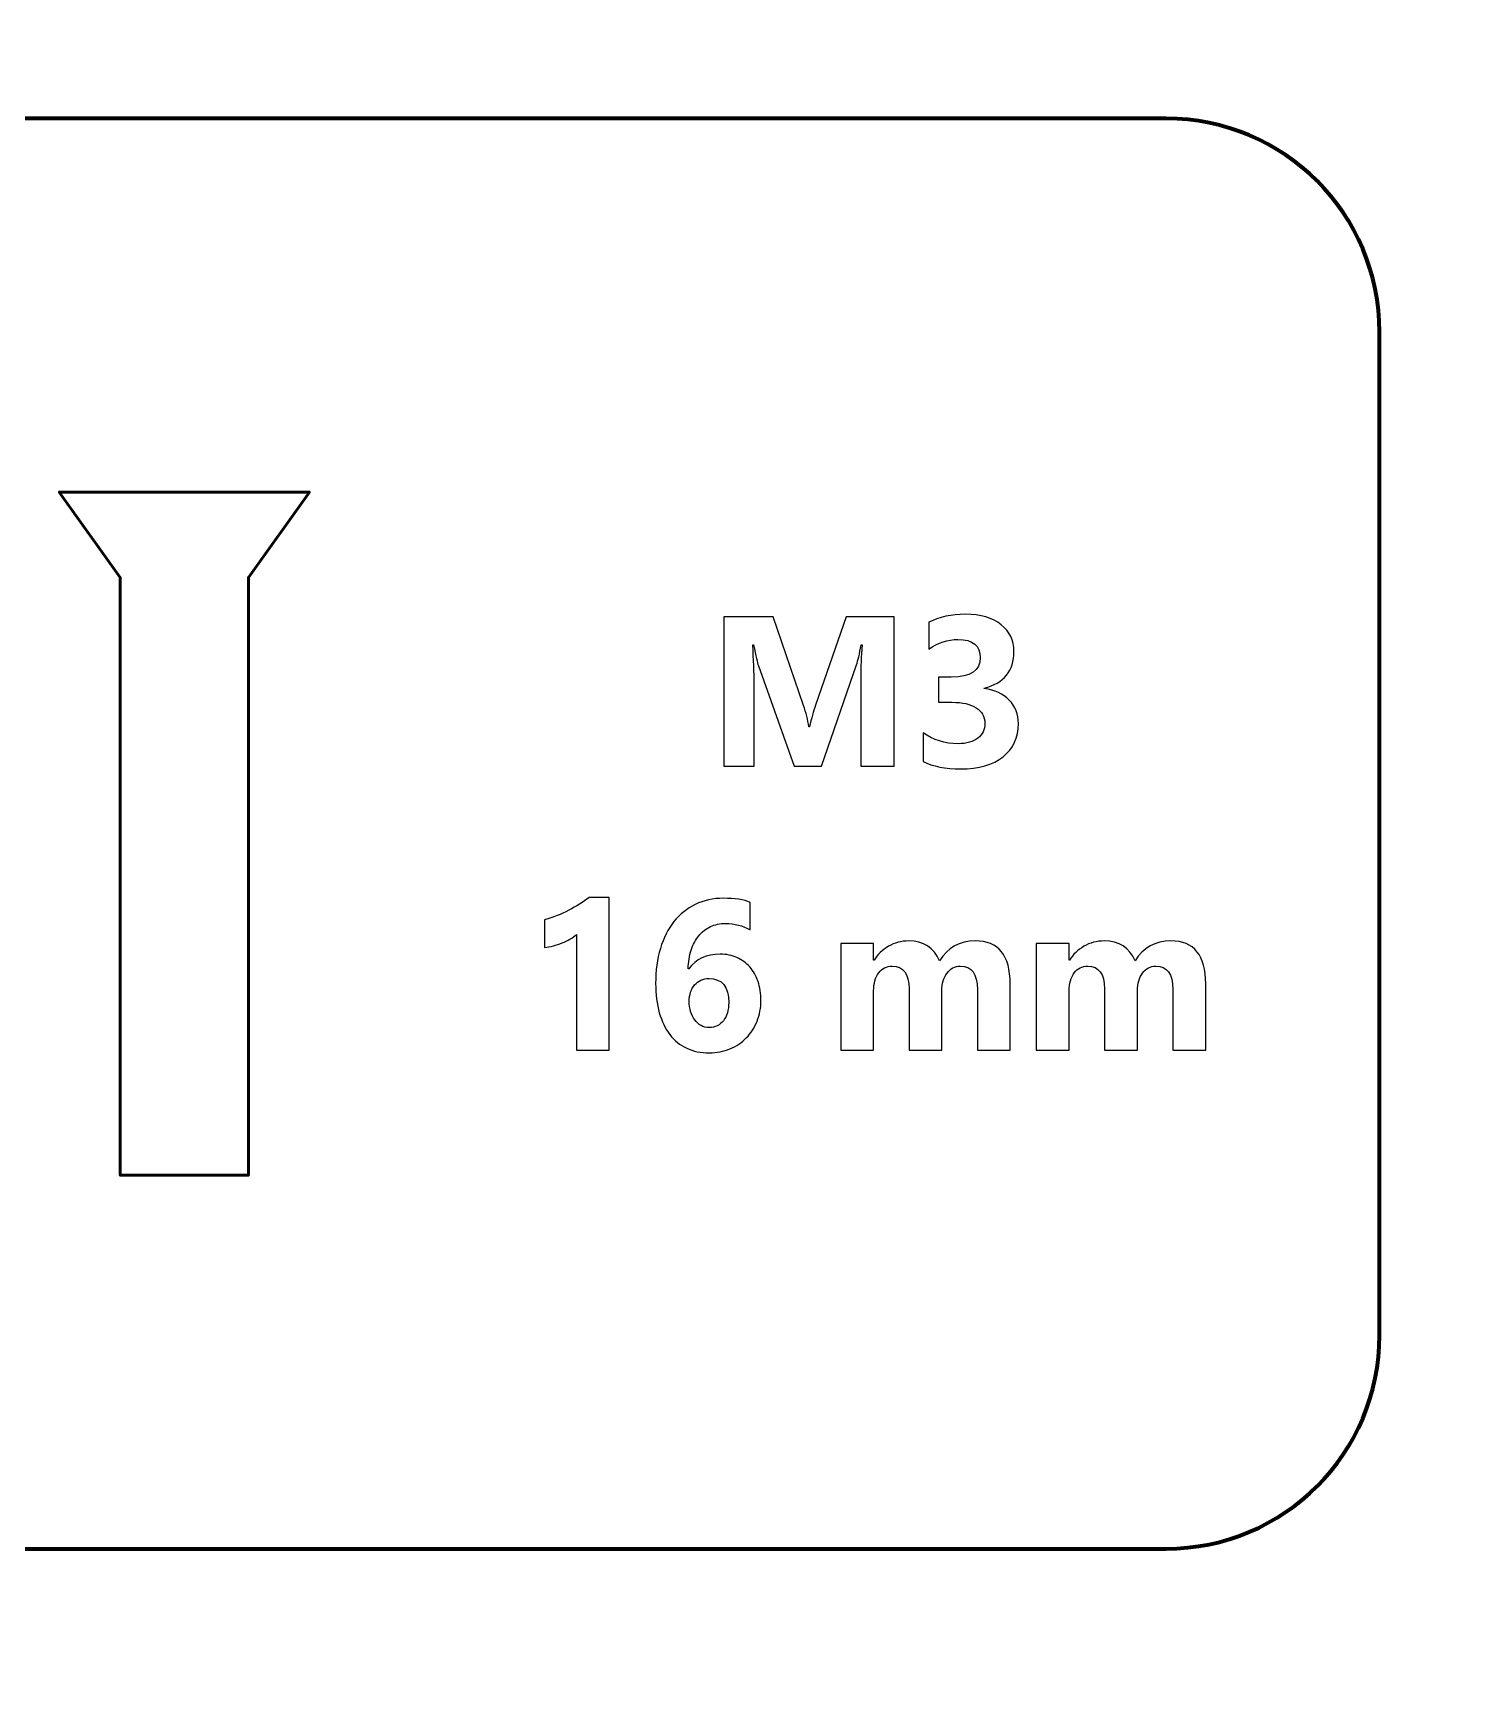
# Model space of a CAD drawing. Header units: centimetres. Extents: x -201 to 63, y -83 to 73.
# Drawn here: x -78.355 to -75, y -78.869 to -75 of the extents above; entities that cross this region are included whole.
import ezdxf

# ---------------------------------------------------------------- set-up
doc = ezdxf.new("R2010")
doc.units = ezdxf.units.CM
doc.header["$MEASUREMENT"] = 0
doc.layers.add('Layer 1', color=7, linetype='Continuous')

msp = doc.modelspace()

# ---------------------------------------------------------------- linework, layer by layer
at = {"layer": 'Layer 1', "color": 253, "lineweight": 53}
msp.add_open_spline([(-81.15, -82.3), (-81.15, -82.3), (-81.15, -67.7), (-81.15, -67.7), (-81.15, -67.7), (-81.15, -67.25817), (-80.79183, -66.9), (-80.35, -66.9), (-80.35, -66.9), (-80.35, -66.9), (-69.65, -66.9), (-69.65, -66.9), (-69.65, -66.9), (-69.20817, -66.9), (-68.85, -67.25817), (-68.85, -67.7), (-68.85, -67.7), (-68.85, -67.7), (-68.85, -82.3), (-68.85, -82.3), (-68.85, -82.3), (-68.85, -82.74183), (-69.20817, -83.1), (-69.65, -83.1), (-69.65, -83.1), (-69.65, -83.1), (-80.35, -83.1), (-80.35, -83.1), (-80.35, -83.1), (-80.79183, -83.1), (-81.15, -82.74183), (-81.15, -82.3)], degree=3, knots=[0, 0, 0, 0, 0.1111111, 0.1111111, 0.1111111, 0.1111111, 0.2222222, 0.2222222, 0.2222222, 0.2222222, 0.3333333, 0.3333333, 0.3333333, 0.3333333, 0.4444444, 0.4444444, 0.4444444, 0.4444444, 0.5555556, 0.5555556, 0.5555556, 0.5555556, 0.6666667, 0.6666667, 0.6666667, 0.6666667, 0.7777778, 0.7777778, 0.7777778, 0.7777778, 1, 1, 1, 1], dxfattribs=at)
at = {"layer": 'Layer 1', "lineweight": 100}
msp.add_open_spline([(-80.8, -78.05), (-80.8, -78.05), (-80.8, -75.7), (-80.8, -75.7), (-80.8, -75.7), (-80.8, -75.42386), (-80.57614, -75.2), (-80.3, -75.2), (-80.3, -75.2), (-80.3, -75.2), (-75.7, -75.2), (-75.7, -75.2), (-75.7, -75.2), (-75.42386, -75.2), (-75.2, -75.42386), (-75.2, -75.7), (-75.2, -75.7), (-75.2, -75.7), (-75.2, -78.05), (-75.2, -78.05), (-75.2, -78.05), (-75.2, -78.32614), (-75.42386, -78.55), (-75.7, -78.55), (-75.7, -78.55), (-75.7, -78.55), (-80.3, -78.55), (-80.3, -78.55), (-80.3, -78.55), (-80.57614, -78.55), (-80.8, -78.32614), (-80.8, -78.05)], degree=3, knots=[0, 0, 0, 0, 0.1111111, 0.1111111, 0.1111111, 0.1111111, 0.2222222, 0.2222222, 0.2222222, 0.2222222, 0.3333333, 0.3333333, 0.3333333, 0.3333333, 0.4444444, 0.4444444, 0.4444444, 0.4444444, 0.5555556, 0.5555556, 0.5555556, 0.5555556, 0.6666667, 0.6666667, 0.6666667, 0.6666667, 0.7777778, 0.7777778, 0.7777778, 0.7777778, 1, 1, 1, 1], dxfattribs=at)
at = {"layer": 'Layer 1', "lineweight": 53}
msp.add_open_spline([(-78.15, -76.075), (-78.15, -76.075), (-77.85, -76.075), (-77.85, -76.075), (-77.85, -76.075), (-77.85, -76.075), (-77.707, -76.075), (-77.707, -76.075), (-77.707, -76.075), (-77.707, -76.075), (-77.85, -76.275), (-77.85, -76.275), (-77.85, -76.275), (-77.85, -76.275), (-77.85, -77.675), (-77.85, -77.675), (-77.85, -77.675), (-77.85, -77.675), (-78.15, -77.675), (-78.15, -77.675), (-78.15, -77.675), (-78.15, -77.675), (-78.15, -76.275), (-78.15, -76.275), (-78.15, -76.275), (-78.15, -76.275), (-78.293, -76.075), (-78.293, -76.075), (-78.293, -76.075), (-78.293, -76.075), (-78.15, -76.075), (-78.15, -76.075)], degree=3, knots=[0, 0, 0, 0, 0.1111111, 0.1111111, 0.1111111, 0.1111111, 0.2222222, 0.2222222, 0.2222222, 0.2222222, 0.3333333, 0.3333333, 0.3333333, 0.3333333, 0.4444444, 0.4444444, 0.4444444, 0.4444444, 0.5555556, 0.5555556, 0.5555556, 0.5555556, 0.6666667, 0.6666667, 0.6666667, 0.6666667, 0.7777778, 0.7777778, 0.7777778, 0.7777778, 1, 1, 1, 1], dxfattribs=at)
at = {"layer": 'Layer 1'}
for points, knots in [([(-76.33741, -76.71742), (-76.33741, -76.71742), (-76.41533, -76.71742), (-76.41533, -76.71742), (-76.41533, -76.71742), (-76.41533, -76.71742), (-76.41533, -76.50792), (-76.41533, -76.50792), (-76.41533, -76.50792), (-76.41533, -76.48534), (-76.41433, -76.46034), (-76.41241, -76.433), (-76.41241, -76.433), (-76.41241, -76.433), (-76.41433, -76.433), (-76.41433, -76.433), (-76.41433, -76.433), (-76.41841, -76.4545), (-76.42208, -76.46992), (-76.42533, -76.47942), (-76.42533, -76.47942), (-76.42533, -76.47942), (-76.50733, -76.71742), (-76.50733, -76.71742), (-76.50733, -76.71742), (-76.50733, -76.71742), (-76.57183, -76.71742), (-76.57183, -76.71742), (-76.57183, -76.71742), (-76.57183, -76.71742), (-76.65533, -76.48184), (-76.65533, -76.48184), (-76.65533, -76.48184), (-76.65758, -76.4755), (-76.66124, -76.45917), (-76.66633, -76.433), (-76.66633, -76.433), (-76.66633, -76.433), (-76.66849, -76.433), (-76.66849, -76.433), (-76.66849, -76.433), (-76.66641, -76.4675), (-76.66533, -76.49775), (-76.66533, -76.52384), (-76.66533, -76.52384), (-76.66533, -76.52384), (-76.66533, -76.71742), (-76.66533, -76.71742), (-76.66533, -76.71742), (-76.66533, -76.71742), (-76.73641, -76.71742), (-76.73641, -76.71742), (-76.73641, -76.71742), (-76.73641, -76.71742), (-76.73641, -76.36734), (-76.73641, -76.36734), (-76.73641, -76.36734), (-76.73641, -76.36734), (-76.62091, -76.36734), (-76.62091, -76.36734), (-76.62091, -76.36734), (-76.62091, -76.36734), (-76.54933, -76.57484), (-76.54933, -76.57484), (-76.54933, -76.57484), (-76.54366, -76.59142), (-76.53949, -76.60809), (-76.53691, -76.62492), (-76.53691, -76.62492), (-76.53691, -76.62492), (-76.53541, -76.62492), (-76.53541, -76.62492), (-76.53541, -76.62492), (-76.53108, -76.6055), (-76.52641, -76.58867), (-76.52149, -76.57434), (-76.52149, -76.57434), (-76.52149, -76.57434), (-76.44999, -76.36734), (-76.44999, -76.36734), (-76.44999, -76.36734), (-76.44999, -76.36734), (-76.33741, -76.36734), (-76.33741, -76.36734), (-76.33741, -76.36734), (-76.33741, -76.36734), (-76.33741, -76.71742), (-76.33741, -76.71742)], [0, 0, 0, 0, 0.0434783, 0.0434783, 0.0434783, 0.0434783, 0.0869565, 0.0869565, 0.0869565, 0.0869565, 0.1304348, 0.1304348, 0.1304348, 0.1304348, 0.173913, 0.173913, 0.173913, 0.173913, 0.2173913, 0.2173913, 0.2173913, 0.2173913, 0.2608696, 0.2608696, 0.2608696, 0.2608696, 0.3043478, 0.3043478, 0.3043478, 0.3043478, 0.3478261, 0.3478261, 0.3478261, 0.3478261, 0.3913043, 0.3913043, 0.3913043, 0.3913043, 0.4347826, 0.4347826, 0.4347826, 0.4347826, 0.4782609, 0.4782609, 0.4782609, 0.4782609, 0.5217391, 0.5217391, 0.5217391, 0.5217391, 0.5652174, 0.5652174, 0.5652174, 0.5652174, 0.6086957, 0.6086957, 0.6086957, 0.6086957, 0.6521739, 0.6521739, 0.6521739, 0.6521739, 0.6956522, 0.6956522, 0.6956522, 0.6956522, 0.7391304, 0.7391304, 0.7391304, 0.7391304, 0.7826087, 0.7826087, 0.7826087, 0.7826087, 0.826087, 0.826087, 0.826087, 0.826087, 0.8695652, 0.8695652, 0.8695652, 0.8695652, 0.9130435, 0.9130435, 0.9130435, 0.9130435, 1, 1, 1, 1]), ([(-76.26933, -76.70592), (-76.26933, -76.70592), (-76.26933, -76.63884), (-76.26933, -76.63884), (-76.26933, -76.63884), (-76.24591, -76.65592), (-76.21858, -76.66442), (-76.18733, -76.66442), (-76.18733, -76.66442), (-76.16758, -76.66442), (-76.15224, -76.66017), (-76.14133, -76.65175), (-76.14133, -76.65175), (-76.13033, -76.64325), (-76.12483, -76.6315), (-76.12483, -76.61634), (-76.12483, -76.61634), (-76.12483, -76.60075), (-76.13158, -76.58867), (-76.14516, -76.58017), (-76.14516, -76.58017), (-76.15883, -76.57175), (-76.17749, -76.5675), (-76.20124, -76.5675), (-76.20124, -76.5675), (-76.20124, -76.5675), (-76.23366, -76.5675), (-76.23366, -76.5675), (-76.23366, -76.5675), (-76.23366, -76.5675), (-76.23366, -76.50842), (-76.23366, -76.50842), (-76.23366, -76.50842), (-76.23366, -76.50842), (-76.20366, -76.50842), (-76.20366, -76.50842), (-76.20366, -76.50842), (-76.15808, -76.50842), (-76.13533, -76.49334), (-76.13533, -76.463), (-76.13533, -76.463), (-76.13533, -76.4345), (-76.15283, -76.42034), (-76.18783, -76.42034), (-76.18783, -76.42034), (-76.21124, -76.42034), (-76.23399, -76.42784), (-76.25616, -76.443), (-76.25616, -76.443), (-76.25616, -76.443), (-76.25616, -76.38), (-76.25616, -76.38), (-76.25616, -76.38), (-76.23158, -76.36767), (-76.20291, -76.36142), (-76.17024, -76.36142), (-76.17024, -76.36142), (-76.13441, -76.36142), (-76.10658, -76.3695), (-76.08658, -76.38567), (-76.08658, -76.38567), (-76.06666, -76.40175), (-76.05666, -76.42267), (-76.05666, -76.44834), (-76.05666, -76.44834), (-76.05666, -76.49409), (-76.07991, -76.52275), (-76.12624, -76.53434), (-76.12624, -76.53434), (-76.12624, -76.53434), (-76.12624, -76.5355), (-76.12624, -76.5355), (-76.12624, -76.5355), (-76.10158, -76.53859), (-76.08199, -76.54759), (-76.06766, -76.5625), (-76.06766, -76.5625), (-76.05333, -76.57742), (-76.04616, -76.59567), (-76.04616, -76.61734), (-76.04616, -76.61734), (-76.04616, -76.65), (-76.05816, -76.67592), (-76.08208, -76.69492), (-76.08208, -76.69492), (-76.10599, -76.714), (-76.13908, -76.7235), (-76.18124, -76.7235), (-76.18124, -76.7235), (-76.21733, -76.7235), (-76.24674, -76.71767), (-76.26933, -76.70592)], [0, 0, 0, 0, 0.0416667, 0.0416667, 0.0416667, 0.0416667, 0.0833333, 0.0833333, 0.0833333, 0.0833333, 0.125, 0.125, 0.125, 0.125, 0.1666667, 0.1666667, 0.1666667, 0.1666667, 0.2083333, 0.2083333, 0.2083333, 0.2083333, 0.25, 0.25, 0.25, 0.25, 0.2916667, 0.2916667, 0.2916667, 0.2916667, 0.3333333, 0.3333333, 0.3333333, 0.3333333, 0.375, 0.375, 0.375, 0.375, 0.4166667, 0.4166667, 0.4166667, 0.4166667, 0.4583333, 0.4583333, 0.4583333, 0.4583333, 0.5, 0.5, 0.5, 0.5, 0.5416667, 0.5416667, 0.5416667, 0.5416667, 0.5833333, 0.5833333, 0.5833333, 0.5833333, 0.625, 0.625, 0.625, 0.625, 0.6666667, 0.6666667, 0.6666667, 0.6666667, 0.7083333, 0.7083333, 0.7083333, 0.7083333, 0.75, 0.75, 0.75, 0.75, 0.7916667, 0.7916667, 0.7916667, 0.7916667, 0.8333333, 0.8333333, 0.8333333, 0.8333333, 0.875, 0.875, 0.875, 0.875, 0.9166667, 0.9166667, 0.9166667, 0.9166667, 1, 1, 1, 1]), ([(-77.00474, -77.02458), (-77.00474, -77.02458), (-77.00474, -77.3825), (-77.00474, -77.3825), (-77.00474, -77.3825), (-77.00474, -77.3825), (-77.08166, -77.3825), (-77.08166, -77.3825), (-77.08166, -77.3825), (-77.08166, -77.3825), (-77.08166, -77.1115), (-77.08166, -77.1115), (-77.08166, -77.1115), (-77.08591, -77.11525), (-77.09091, -77.11875), (-77.09674, -77.12208), (-77.09674, -77.12208), (-77.10249, -77.12542), (-77.10866, -77.1285), (-77.11516, -77.13117), (-77.11516, -77.13117), (-77.12166, -77.13383), (-77.12841, -77.13608), (-77.13541, -77.138), (-77.13541, -77.138), (-77.14241, -77.13983), (-77.14933, -77.14117), (-77.15616, -77.142), (-77.15616, -77.142), (-77.15616, -77.142), (-77.15616, -77.07708), (-77.15616, -77.07708), (-77.15616, -77.07708), (-77.13616, -77.07125), (-77.11724, -77.06375), (-77.09949, -77.05458), (-77.09949, -77.05458), (-77.08174, -77.0455), (-77.06574, -77.0355), (-77.05141, -77.02458), (-77.05141, -77.02458), (-77.05141, -77.02458), (-77.00474, -77.02458), (-77.00474, -77.02458)], [0, 0, 0, 0, 0.0833333, 0.0833333, 0.0833333, 0.0833333, 0.1666667, 0.1666667, 0.1666667, 0.1666667, 0.25, 0.25, 0.25, 0.25, 0.3333333, 0.3333333, 0.3333333, 0.3333333, 0.4166667, 0.4166667, 0.4166667, 0.4166667, 0.5, 0.5, 0.5, 0.5, 0.5833333, 0.5833333, 0.5833333, 0.5833333, 0.6666667, 0.6666667, 0.6666667, 0.6666667, 0.75, 0.75, 0.75, 0.75, 0.8333333, 0.8333333, 0.8333333, 0.8333333, 1, 1, 1, 1]), ([(-76.64933, -77.26608), (-76.64933, -77.28333), (-76.65233, -77.29942), (-76.65833, -77.31442), (-76.65833, -77.31442), (-76.66441, -77.32933), (-76.67275, -77.34233), (-76.6835, -77.35333), (-76.6835, -77.35333), (-76.69425, -77.36433), (-76.707, -77.37292), (-76.72183, -77.37917), (-76.72183, -77.37917), (-76.73666, -77.3855), (-76.75283, -77.38858), (-76.77041, -77.38858), (-76.77041, -77.38858), (-76.79008, -77.38858), (-76.80775, -77.38492), (-76.82325, -77.37758), (-76.82325, -77.37758), (-76.83883, -77.37033), (-76.852, -77.35967), (-76.86275, -77.34575), (-76.86275, -77.34575), (-76.87341, -77.33183), (-76.88166, -77.31475), (-76.88733, -77.29458), (-76.88733, -77.29458), (-76.89308, -77.27442), (-76.89591, -77.25158), (-76.89591, -77.226), (-76.89591, -77.226), (-76.89591, -77.19592), (-76.89225, -77.16858), (-76.88483, -77.14408), (-76.88483, -77.14408), (-76.87741, -77.11958), (-76.86683, -77.09867), (-76.85308, -77.08125), (-76.85308, -77.08125), (-76.83933, -77.06383), (-76.82266, -77.05033), (-76.80316, -77.04083), (-76.80316, -77.04083), (-76.78358, -77.03133), (-76.76166, -77.0265), (-76.73725, -77.0265), (-76.73725, -77.0265), (-76.71016, -77.0265), (-76.68925, -77.02975), (-76.67425, -77.03608), (-76.67425, -77.03608), (-76.67425, -77.03608), (-76.67425, -77.1005), (-76.67425, -77.1005), (-76.67425, -77.1005), (-76.692, -77.09042), (-76.71133, -77.08542), (-76.73233, -77.08542), (-76.73233, -77.08542), (-76.74533, -77.08542), (-76.75716, -77.08792), (-76.76775, -77.09292), (-76.76775, -77.09292), (-76.77833, -77.098), (-76.78741, -77.10517), (-76.795, -77.11442), (-76.795, -77.11442), (-76.8025, -77.12375), (-76.8085, -77.13492), (-76.81275, -77.148), (-76.81275, -77.148), (-76.81708, -77.16108), (-76.81941, -77.17575), (-76.81975, -77.19183), (-76.81975, -77.19183), (-76.81975, -77.19183), (-76.81825, -77.19183), (-76.81825, -77.19183), (-76.81825, -77.19183), (-76.80166, -77.16883), (-76.77716, -77.15742), (-76.74483, -77.15742), (-76.74483, -77.15742), (-76.73033, -77.15742), (-76.71716, -77.16), (-76.7055, -77.16525), (-76.7055, -77.16525), (-76.69375, -77.17042), (-76.68375, -77.17775), (-76.67541, -77.18733), (-76.67541, -77.18733), (-76.66716, -77.19683), (-76.66075, -77.20825), (-76.65616, -77.22158), (-76.65616, -77.22158), (-76.65158, -77.235), (-76.64933, -77.24975), (-76.64933, -77.26608)], [0, 0, 0, 0, 0.0384615, 0.0384615, 0.0384615, 0.0384615, 0.0769231, 0.0769231, 0.0769231, 0.0769231, 0.1153846, 0.1153846, 0.1153846, 0.1153846, 0.1538462, 0.1538462, 0.1538462, 0.1538462, 0.1923077, 0.1923077, 0.1923077, 0.1923077, 0.2307692, 0.2307692, 0.2307692, 0.2307692, 0.2692308, 0.2692308, 0.2692308, 0.2692308, 0.3076923, 0.3076923, 0.3076923, 0.3076923, 0.3461538, 0.3461538, 0.3461538, 0.3461538, 0.3846154, 0.3846154, 0.3846154, 0.3846154, 0.4230769, 0.4230769, 0.4230769, 0.4230769, 0.4615385, 0.4615385, 0.4615385, 0.4615385, 0.5, 0.5, 0.5, 0.5, 0.5384615, 0.5384615, 0.5384615, 0.5384615, 0.5769231, 0.5769231, 0.5769231, 0.5769231, 0.6153846, 0.6153846, 0.6153846, 0.6153846, 0.6538462, 0.6538462, 0.6538462, 0.6538462, 0.6923077, 0.6923077, 0.6923077, 0.6923077, 0.7307692, 0.7307692, 0.7307692, 0.7307692, 0.7692308, 0.7692308, 0.7692308, 0.7692308, 0.8076923, 0.8076923, 0.8076923, 0.8076923, 0.8461538, 0.8461538, 0.8461538, 0.8461538, 0.8846154, 0.8846154, 0.8846154, 0.8846154, 0.9230769, 0.9230769, 0.9230769, 0.9230769, 1, 1, 1, 1]), ([(-76.06541, -77.3825), (-76.06541, -77.3825), (-76.14233, -77.3825), (-76.14233, -77.3825), (-76.14233, -77.3825), (-76.14233, -77.3825), (-76.14233, -77.23992), (-76.14233, -77.23992), (-76.14233, -77.23992), (-76.14233, -77.20358), (-76.15566, -77.1855), (-76.18233, -77.1855), (-76.18233, -77.1855), (-76.195, -77.1855), (-76.20533, -77.19092), (-76.21333, -77.20183), (-76.21333, -77.20183), (-76.22133, -77.21275), (-76.22533, -77.22633), (-76.22533, -77.24258), (-76.22533, -77.24258), (-76.22533, -77.24258), (-76.22533, -77.3825), (-76.22533, -77.3825), (-76.22533, -77.3825), (-76.22533, -77.3825), (-76.30241, -77.3825), (-76.30241, -77.3825), (-76.30241, -77.3825), (-76.30241, -77.3825), (-76.30241, -77.23842), (-76.30241, -77.23842), (-76.30241, -77.23842), (-76.30241, -77.20317), (-76.31558, -77.1855), (-76.34175, -77.1855), (-76.34175, -77.1855), (-76.35491, -77.1855), (-76.3655, -77.19067), (-76.37333, -77.20108), (-76.37333, -77.20108), (-76.38125, -77.2115), (-76.38525, -77.22567), (-76.38525, -77.24358), (-76.38525, -77.24358), (-76.38525, -77.24358), (-76.38525, -77.3825), (-76.38525, -77.3825), (-76.38525, -77.3825), (-76.38525, -77.3825), (-76.46233, -77.3825), (-76.46233, -77.3825), (-76.46233, -77.3825), (-76.46233, -77.3825), (-76.46233, -77.1325), (-76.46233, -77.1325), (-76.46233, -77.1325), (-76.46233, -77.1325), (-76.38525, -77.1325), (-76.38525, -77.1325), (-76.38525, -77.1325), (-76.38525, -77.1325), (-76.38525, -77.17158), (-76.38525, -77.17158), (-76.38525, -77.17158), (-76.38525, -77.17158), (-76.38425, -77.17158), (-76.38425, -77.17158), (-76.38425, -77.17158), (-76.37625, -77.15825), (-76.36508, -77.14733), (-76.35066, -77.139), (-76.35066, -77.139), (-76.33625, -77.13058), (-76.3205, -77.12642), (-76.30341, -77.12642), (-76.30341, -77.12642), (-76.26808, -77.12642), (-76.24391, -77.14192), (-76.23091, -77.173), (-76.23091, -77.173), (-76.21183, -77.14192), (-76.18391, -77.12642), (-76.14691, -77.12642), (-76.14691, -77.12642), (-76.09258, -77.12642), (-76.06541, -77.15992), (-76.06541, -77.227), (-76.06541, -77.227), (-76.06541, -77.227), (-76.06541, -77.3825), (-76.06541, -77.3825)], [0, 0, 0, 0, 0.0416667, 0.0416667, 0.0416667, 0.0416667, 0.0833333, 0.0833333, 0.0833333, 0.0833333, 0.125, 0.125, 0.125, 0.125, 0.1666667, 0.1666667, 0.1666667, 0.1666667, 0.2083333, 0.2083333, 0.2083333, 0.2083333, 0.25, 0.25, 0.25, 0.25, 0.2916667, 0.2916667, 0.2916667, 0.2916667, 0.3333333, 0.3333333, 0.3333333, 0.3333333, 0.375, 0.375, 0.375, 0.375, 0.4166667, 0.4166667, 0.4166667, 0.4166667, 0.4583333, 0.4583333, 0.4583333, 0.4583333, 0.5, 0.5, 0.5, 0.5, 0.5416667, 0.5416667, 0.5416667, 0.5416667, 0.5833333, 0.5833333, 0.5833333, 0.5833333, 0.625, 0.625, 0.625, 0.625, 0.6666667, 0.6666667, 0.6666667, 0.6666667, 0.7083333, 0.7083333, 0.7083333, 0.7083333, 0.75, 0.75, 0.75, 0.75, 0.7916667, 0.7916667, 0.7916667, 0.7916667, 0.8333333, 0.8333333, 0.8333333, 0.8333333, 0.875, 0.875, 0.875, 0.875, 0.9166667, 0.9166667, 0.9166667, 0.9166667, 1, 1, 1, 1]), ([(-75.60741, -77.3825), (-75.60741, -77.3825), (-75.68433, -77.3825), (-75.68433, -77.3825), (-75.68433, -77.3825), (-75.68433, -77.3825), (-75.68433, -77.23992), (-75.68433, -77.23992), (-75.68433, -77.23992), (-75.68433, -77.20358), (-75.69766, -77.1855), (-75.72433, -77.1855), (-75.72433, -77.1855), (-75.737, -77.1855), (-75.74733, -77.19092), (-75.75533, -77.20183), (-75.75533, -77.20183), (-75.76333, -77.21275), (-75.76733, -77.22633), (-75.76733, -77.24258), (-75.76733, -77.24258), (-75.76733, -77.24258), (-75.76733, -77.3825), (-75.76733, -77.3825), (-75.76733, -77.3825), (-75.76733, -77.3825), (-75.84441, -77.3825), (-75.84441, -77.3825), (-75.84441, -77.3825), (-75.84441, -77.3825), (-75.84441, -77.23842), (-75.84441, -77.23842), (-75.84441, -77.23842), (-75.84441, -77.20317), (-75.85758, -77.1855), (-75.88375, -77.1855), (-75.88375, -77.1855), (-75.89691, -77.1855), (-75.9075, -77.19067), (-75.91533, -77.20108), (-75.91533, -77.20108), (-75.92325, -77.2115), (-75.92725, -77.22567), (-75.92725, -77.24358), (-75.92725, -77.24358), (-75.92725, -77.24358), (-75.92725, -77.3825), (-75.92725, -77.3825), (-75.92725, -77.3825), (-75.92725, -77.3825), (-76.00433, -77.3825), (-76.00433, -77.3825), (-76.00433, -77.3825), (-76.00433, -77.3825), (-76.00433, -77.1325), (-76.00433, -77.1325), (-76.00433, -77.1325), (-76.00433, -77.1325), (-75.92725, -77.1325), (-75.92725, -77.1325), (-75.92725, -77.1325), (-75.92725, -77.1325), (-75.92725, -77.17158), (-75.92725, -77.17158), (-75.92725, -77.17158), (-75.92725, -77.17158), (-75.92625, -77.17158), (-75.92625, -77.17158), (-75.92625, -77.17158), (-75.91825, -77.15825), (-75.90708, -77.14733), (-75.89266, -77.139), (-75.89266, -77.139), (-75.87825, -77.13058), (-75.8625, -77.12642), (-75.84541, -77.12642), (-75.84541, -77.12642), (-75.81008, -77.12642), (-75.78591, -77.14192), (-75.77291, -77.173), (-75.77291, -77.173), (-75.75383, -77.14192), (-75.72591, -77.12642), (-75.68891, -77.12642), (-75.68891, -77.12642), (-75.63458, -77.12642), (-75.60741, -77.15992), (-75.60741, -77.227), (-75.60741, -77.227), (-75.60741, -77.227), (-75.60741, -77.3825), (-75.60741, -77.3825)], [0, 0, 0, 0, 0.0416667, 0.0416667, 0.0416667, 0.0416667, 0.0833333, 0.0833333, 0.0833333, 0.0833333, 0.125, 0.125, 0.125, 0.125, 0.1666667, 0.1666667, 0.1666667, 0.1666667, 0.2083333, 0.2083333, 0.2083333, 0.2083333, 0.25, 0.25, 0.25, 0.25, 0.2916667, 0.2916667, 0.2916667, 0.2916667, 0.3333333, 0.3333333, 0.3333333, 0.3333333, 0.375, 0.375, 0.375, 0.375, 0.4166667, 0.4166667, 0.4166667, 0.4166667, 0.4583333, 0.4583333, 0.4583333, 0.4583333, 0.5, 0.5, 0.5, 0.5, 0.5416667, 0.5416667, 0.5416667, 0.5416667, 0.5833333, 0.5833333, 0.5833333, 0.5833333, 0.625, 0.625, 0.625, 0.625, 0.6666667, 0.6666667, 0.6666667, 0.6666667, 0.7083333, 0.7083333, 0.7083333, 0.7083333, 0.75, 0.75, 0.75, 0.75, 0.7916667, 0.7916667, 0.7916667, 0.7916667, 0.8333333, 0.8333333, 0.8333333, 0.8333333, 0.875, 0.875, 0.875, 0.875, 0.9166667, 0.9166667, 0.9166667, 0.9166667, 1, 1, 1, 1]), ([(-76.72475, -77.27092), (-76.72475, -77.23333), (-76.74016, -77.2145), (-76.77091, -77.2145), (-76.77091, -77.2145), (-76.77791, -77.2145), (-76.78425, -77.21583), (-76.79, -77.21842), (-76.79, -77.21842), (-76.79566, -77.221), (-76.8005, -77.22467), (-76.80458, -77.22942), (-76.80458, -77.22942), (-76.80866, -77.23417), (-76.81183, -77.23975), (-76.814, -77.24617), (-76.814, -77.24617), (-76.81616, -77.25258), (-76.81733, -77.25967), (-76.81733, -77.2675), (-76.81733, -77.2675), (-76.81733, -77.27617), (-76.81616, -77.28417), (-76.81391, -77.29167), (-76.81391, -77.29167), (-76.81158, -77.29917), (-76.80841, -77.30575), (-76.80425, -77.31133), (-76.80425, -77.31133), (-76.80008, -77.31692), (-76.79516, -77.32142), (-76.7895, -77.32467), (-76.7895, -77.32467), (-76.78375, -77.32792), (-76.77741, -77.3295), (-76.77041, -77.3295), (-76.77041, -77.3295), (-76.76341, -77.3295), (-76.75716, -77.32808), (-76.7515, -77.32525), (-76.7515, -77.32525), (-76.74591, -77.32242), (-76.74108, -77.31842), (-76.73708, -77.31325), (-76.73708, -77.31325), (-76.73308, -77.30817), (-76.73008, -77.302), (-76.72791, -77.29475), (-76.72791, -77.29475), (-76.72583, -77.2875), (-76.72475, -77.27958), (-76.72475, -77.27092)], [0, 0, 0, 0, 0.0714286, 0.0714286, 0.0714286, 0.0714286, 0.1428571, 0.1428571, 0.1428571, 0.1428571, 0.2142857, 0.2142857, 0.2142857, 0.2142857, 0.2857143, 0.2857143, 0.2857143, 0.2857143, 0.3571429, 0.3571429, 0.3571429, 0.3571429, 0.4285714, 0.4285714, 0.4285714, 0.4285714, 0.5, 0.5, 0.5, 0.5, 0.5714286, 0.5714286, 0.5714286, 0.5714286, 0.6428571, 0.6428571, 0.6428571, 0.6428571, 0.7142857, 0.7142857, 0.7142857, 0.7142857, 0.7857143, 0.7857143, 0.7857143, 0.7857143, 0.8571429, 0.8571429, 0.8571429, 0.8571429, 1, 1, 1, 1])]:
    msp.add_open_spline(points, degree=3, knots=knots, dxfattribs=at)

doc.saveas('drawing.dxf')
